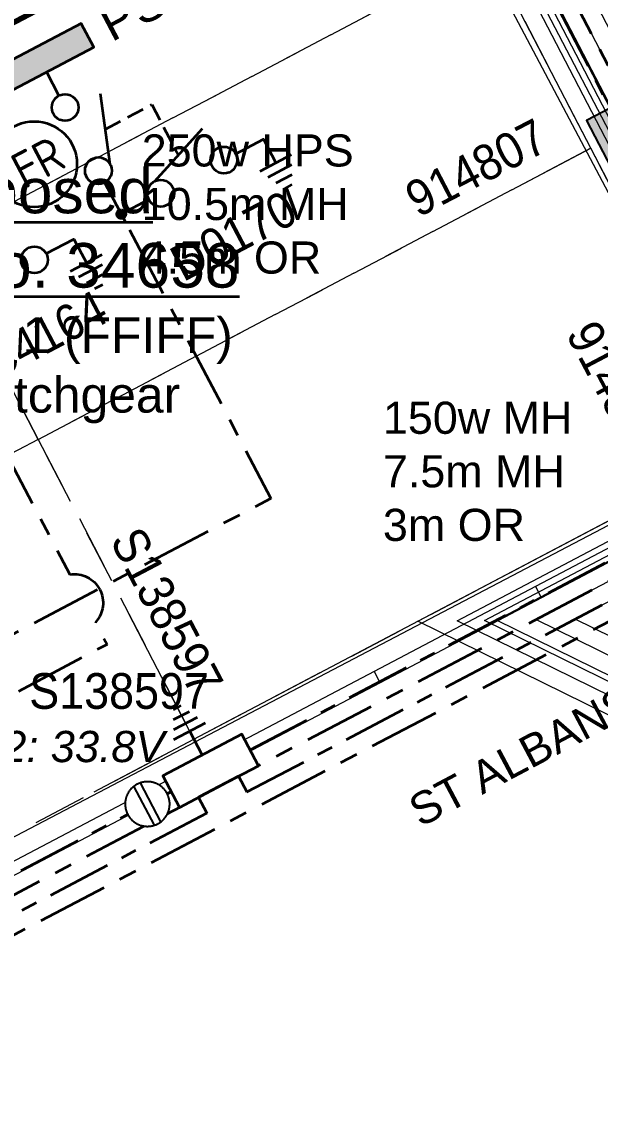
# Model space of a CAD drawing. Header units: metres. Extents: x 0 to 304202, y 0 to 6270858.
# Drawn here: x 303685.1 to 303717.6, y 6270342.2 to 6270402.8 of the extents above; entities that cross this region are included whole.
import ezdxf
from ezdxf import colors
from ezdxf.entities.mleader import LeaderData, LeaderLine
from ezdxf.enums import TextEntityAlignment as Align
from ezdxf.math import Vec2, Vec3

# ---------------------------------------------------------------- set-up
doc = ezdxf.new("R2010")
doc.units = ezdxf.units.M
for name, pattern in [('Cable Exist UG', [7, 4, -1, 1, -1]), ('CENTERX2', [4, 2.5, -0.5, 0.5, -0.5]), ('Dash', [5, 3, -2]), ('DASHED', [19.05, 12.7, -6.35])]:
    doc.linetypes.add(name, pattern=pattern)
doc.layers.get('0').update_dxf_attribs({"color": 6})
for name, color, linetype, lineweight in [('_User Miscellaneous1', 30, 'Continuous', 13), ('_User_HV_Exist', 1, 'Continuous', 35), ('_User_LV_Exist', 5, 'Continuous', 35), ('_User_SL_Exist', 4, 'Continuous', 35), ('Cadastre Developer_SP_EXT', 98, 'Continuous', 15), ('Cadastre Developer_SP_NEW', 92, 'Continuous', 15), ('Cadastre Roads_SP_EXT', 218, 'Continuous', 15)]:
    doc.layers.add(name, color=color, linetype=linetype, lineweight=lineweight)
doc.layers.add('_User Miscellaneous10', color=252, linetype='Continuous', lineweight=13, plot=False, transparency=0.65)
for name, color, linetype in [('Equip_LV_NEW', 2, 'Continuous'), ('Equip_SP_SL_EXT', 7, 'Continuous'), ('SupportsUG_SP_LV_NEW', 2, 'Continuous'), ('SupportsUG_SP_LV_SL_NEW', 2, 'Continuous')]:
    doc.layers.add(name, color=color, linetype=linetype)
doc.styles.add('ARIAL', font='arial.ttf', dxfattribs={"height": 2})
doc.styles.add('iecISOCP', font='isocp.shx')
doc.styles.get("Standard").update_dxf_attribs({"font": 'arial.ttf'})
doc.styles.add('SWG_LABEL', font='arial.ttf')
doc.styles.add('SWITCH_LABEL', font='arial.ttf', dxfattribs={"height": 2})
doc.linetypes.add('Cable 3', pattern='A,5,-0.01,[">>",Standard,S=1.5,R=0,X=0,Y=-0.735],-2.4', length=7.41)

# ---------------------------------------------------------------- blocks, each defined once
blk = doc.blocks.new('LV_UG_LINKS_CLOSED_NEW')
at = {"layer": 'Equip_LV_NEW'}
for tag, flags, p in [('ACTUAL_STATUS', 9, (3.167, -1.667)), ('CONSTRUCTED_VOLTAGE', 9, (3.167, -1.833)), ('STATE', 9, (3.167, -2.5)), ('OPERATING_VOLTAGE', 9, (3.167, -2.167)), ('ORIENTATION', 9, (3.167, -2.333)), ('NO_PHASES', 9, (3.167, -2)), ('SWITCH_TYPE', 9, (3.167, -2.667)), ('USAGE', 9, (3.167, -2.833)), ('NOTES', 9, (3.167, -3)), ('OWNED_BY', 9, (3.167, -3.167)), ('OPERATED_BY', 9, (3.167, -3.333)), ('MAINTAINED_BY', 9, (3.167, -3.5)), ('NUMBER_OF_PHASES', 9, (3.167, -3.667)), ('TYPE', 9, (3.167, -3.833)), ('Z', 1, (3.167, -4))]:
    blk.add_attdef(tag, text='', height=0.167, dxfattribs=dict(at, flags=flags)).set_placement(p, align=Align.MIDDLE_LEFT)
at = {"transparency": 33554687}
blk.add_wipeout([(4, 1.25), (3.969, 1.25), (3.939, 1.248), (3.908, 1.247), (3.877, 1.244), (3.847, 1.241), (3.817, 1.236), (3.786, 1.232), (3.756, 1.226), (3.726, 1.22), (3.696, 1.213), (3.667, 1.205), (3.637, 1.196), (3.608, 1.187), (3.579, 1.177), (3.55, 1.166), (3.522, 1.155), (3.493, 1.143), (3.466, 1.13), (3.438, 1.117), (3.411, 1.102), (3.384, 1.088), (3.357, 1.072), (3.331, 1.056), (3.306, 1.039), (3.28, 1.022), (3.255, 1.004), (3.231, 0.985), (3.207, 0.966), (3.184, 0.947), (3.161, 0.926), (3.138, 0.905), (3.116, 0.884), (3.095, 0.862), (3.074, 0.839), (3.053, 0.816), (3.034, 0.793), (3.015, 0.769), (2.996, 0.745), (2.978, 0.72), (2.961, 0.694), (2.944, 0.669), (2.928, 0.643), (2.912, 0.616), (2.898, 0.589), (2.883, 0.562), (2.87, 0.534), (2.857, 0.507), (2.845, 0.478), (2.834, 0.45), (2.823, 0.421), (2.813, 0.392), (2.804, 0.363), (2.795, 0.333), (2.787, 0.304), (2.78, 0.274), (2.774, 0.244), (2.768, 0.214), (2.764, 0.183), (2.759, 0.153), (2.756, 0.123), (2.753, 0.092), (2.752, 0.061), (2.75, 0.031), (2.75, 0), (2.75, -0.031), (2.752, -0.061), (2.753, -0.092), (2.756, -0.123), (2.759, -0.153), (2.764, -0.183), (2.768, -0.214), (2.774, -0.244), (2.78, -0.274), (2.787, -0.304), (2.795, -0.333), (2.804, -0.363), (2.813, -0.392), (2.823, -0.421), (2.834, -0.45), (2.845, -0.478), (2.857, -0.507), (2.87, -0.534), (2.883, -0.562), (2.898, -0.589), (2.912, -0.616), (2.928, -0.643), (2.944, -0.669), (2.961, -0.694), (2.978, -0.72), (2.996, -0.745), (3.015, -0.769), (3.034, -0.793), (3.053, -0.816), (3.074, -0.839), (3.095, -0.862), (3.116, -0.884), (3.138, -0.905), (3.161, -0.926), (3.184, -0.947), (3.207, -0.966), (3.231, -0.985), (3.255, -1.004), (3.28, -1.022), (3.306, -1.039), (3.331, -1.056), (3.357, -1.072), (3.384, -1.088), (3.411, -1.102), (3.438, -1.117), (3.466, -1.13), (3.493, -1.143), (3.522, -1.155), (3.55, -1.166), (3.579, -1.177), (3.608, -1.187), (3.637, -1.196), (3.667, -1.205), (3.696, -1.213), (3.726, -1.22), (3.756, -1.226), (3.786, -1.232), (3.817, -1.236), (3.847, -1.241), (3.877, -1.244), (3.908, -1.247), (3.939, -1.248), (3.969, -1.25), (4, -1.25), (4.031, -1.25), (4.061, -1.248), (4.092, -1.247), (4.123, -1.244), (4.153, -1.241), (4.183, -1.236), (4.214, -1.232), (4.244, -1.226), (4.274, -1.22), (4.304, -1.213), (4.333, -1.205), (4.363, -1.196), (4.392, -1.187), (4.421, -1.177), (4.45, -1.166), (4.478, -1.155), (4.507, -1.143), (4.534, -1.13), (4.562, -1.117), (4.589, -1.102), (4.616, -1.088), (4.643, -1.072), (4.669, -1.056), (4.694, -1.039), (4.72, -1.022), (4.745, -1.004), (4.769, -0.985), (4.793, -0.966), (4.816, -0.947), (4.839, -0.926), (4.862, -0.905), (4.884, -0.884), (4.905, -0.862), (4.926, -0.839), (4.947, -0.816), (4.966, -0.793), (4.985, -0.769), (5.004, -0.745), (5.022, -0.72), (5.039, -0.694), (5.056, -0.669), (5.072, -0.643), (5.088, -0.616), (5.102, -0.589), (5.117, -0.562), (5.13, -0.534), (5.143, -0.507), (5.155, -0.478), (5.166, -0.45), (5.177, -0.421), (5.187, -0.392), (5.196, -0.363), (5.205, -0.333), (5.213, -0.304), (5.22, -0.274), (5.226, -0.244), (5.232, -0.214), (5.236, -0.183), (5.241, -0.153), (5.244, -0.123), (5.247, -0.092), (5.248, -0.061), (5.25, -0.031), (5.25, 0), (5.25, 0.031), (5.248, 0.061), (5.247, 0.092), (5.244, 0.123), (5.241, 0.153), (5.236, 0.183), (5.232, 0.214), (5.226, 0.244), (5.22, 0.274), (5.213, 0.304), (5.205, 0.333), (5.196, 0.363), (5.187, 0.392), (5.177, 0.421), (5.166, 0.45), (5.155, 0.478), (5.143, 0.507), (5.13, 0.534), (5.117, 0.562), (5.102, 0.589), (5.088, 0.616), (5.072, 0.643), (5.056, 0.669), (5.039, 0.694), (5.022, 0.72), (5.004, 0.745), (4.985, 0.769), (4.966, 0.793), (4.947, 0.816), (4.926, 0.839), (4.905, 0.862), (4.884, 0.884), (4.862, 0.905), (4.839, 0.926), (4.816, 0.947), (4.793, 0.966), (4.769, 0.985), (4.745, 1.004), (4.72, 1.022), (4.694, 1.039), (4.669, 1.056), (4.643, 1.072), (4.616, 1.088), (4.589, 1.102), (4.562, 1.117), (4.534, 1.13), (4.507, 1.143), (4.478, 1.155), (4.45, 1.166), (4.421, 1.177), (4.392, 1.187), (4.363, 1.196), (4.333, 1.205), (4.304, 1.213), (4.274, 1.22), (4.244, 1.226), (4.214, 1.232), (4.183, 1.236), (4.153, 1.241), (4.123, 1.244), (4.092, 1.247), (4.061, 1.248), (4.031, 1.25)], dxfattribs=at).dxf.layer = 'Equip_LV_NEW'
at = {"layer": 'Equip_LV_NEW'}
for p, q in [((3.792, 1.232), (3.792, -1.232)), ((4.208, 1.232), (4.208, -1.232))]:
    blk.add_line(p, q, dxfattribs=at)
at = {"layer": 'Equip_LV_NEW', "flags": 128}
blk.add_lwpolyline([(4, 1.25), (3.969, 1.25), (3.939, 1.248), (3.908, 1.247), (3.877, 1.244), (3.847, 1.241), (3.817, 1.236), (3.786, 1.232), (3.756, 1.226), (3.726, 1.22), (3.696, 1.213), (3.667, 1.205), (3.637, 1.196), (3.608, 1.187), (3.579, 1.177), (3.55, 1.166), (3.522, 1.155), (3.493, 1.143), (3.466, 1.13), (3.438, 1.117), (3.411, 1.102), (3.384, 1.088), (3.357, 1.072), (3.331, 1.056), (3.306, 1.039), (3.28, 1.022), (3.255, 1.004), (3.231, 0.985), (3.207, 0.966), (3.184, 0.947), (3.161, 0.926), (3.138, 0.905), (3.116, 0.884), (3.095, 0.862), (3.074, 0.839), (3.053, 0.816), (3.034, 0.793), (3.015, 0.769), (2.996, 0.745), (2.978, 0.72), (2.961, 0.694), (2.944, 0.669), (2.928, 0.643), (2.912, 0.616), (2.898, 0.589), (2.883, 0.562), (2.87, 0.534), (2.857, 0.507), (2.845, 0.478), (2.834, 0.45), (2.823, 0.421), (2.813, 0.392), (2.804, 0.363), (2.795, 0.333), (2.787, 0.304), (2.78, 0.274), (2.774, 0.244), (2.768, 0.214), (2.764, 0.183), (2.759, 0.153), (2.756, 0.123), (2.753, 0.092), (2.752, 0.061), (2.75, 0.031), (2.75, 0), (2.75, -0.031), (2.752, -0.061), (2.753, -0.092), (2.756, -0.123), (2.759, -0.153), (2.764, -0.183), (2.768, -0.214), (2.774, -0.244), (2.78, -0.274), (2.787, -0.304), (2.795, -0.333), (2.804, -0.363), (2.813, -0.392), (2.823, -0.421), (2.834, -0.45), (2.845, -0.478), (2.857, -0.507), (2.87, -0.534), (2.883, -0.562), (2.898, -0.589), (2.912, -0.616), (2.928, -0.643), (2.944, -0.669), (2.961, -0.694), (2.978, -0.72), (2.996, -0.745), (3.015, -0.769), (3.034, -0.793), (3.053, -0.816), (3.074, -0.839), (3.095, -0.862), (3.116, -0.884), (3.138, -0.905), (3.161, -0.926), (3.184, -0.947), (3.207, -0.966), (3.231, -0.985), (3.255, -1.004), (3.28, -1.022), (3.306, -1.039), (3.331, -1.056), (3.357, -1.072), (3.384, -1.088), (3.411, -1.102), (3.438, -1.117), (3.466, -1.13), (3.493, -1.143), (3.522, -1.155), (3.55, -1.166), (3.579, -1.177), (3.608, -1.187), (3.637, -1.196), (3.667, -1.205), (3.696, -1.213), (3.726, -1.22), (3.756, -1.226), (3.786, -1.232), (3.817, -1.236), (3.847, -1.241), (3.877, -1.244), (3.908, -1.247), (3.939, -1.248), (3.969, -1.25), (4, -1.25), (4.031, -1.25), (4.061, -1.248), (4.092, -1.247), (4.123, -1.244), (4.153, -1.241), (4.183, -1.236), (4.214, -1.232), (4.244, -1.226), (4.274, -1.22), (4.304, -1.213), (4.333, -1.205), (4.363, -1.196), (4.392, -1.187), (4.421, -1.177), (4.45, -1.166), (4.478, -1.155), (4.507, -1.143), (4.534, -1.13), (4.562, -1.117), (4.589, -1.102), (4.616, -1.088), (4.643, -1.072), (4.669, -1.056), (4.694, -1.039), (4.72, -1.022), (4.745, -1.004), (4.769, -0.985), (4.793, -0.966), (4.816, -0.947), (4.839, -0.926), (4.862, -0.905), (4.884, -0.884), (4.905, -0.862), (4.926, -0.839), (4.947, -0.816), (4.966, -0.793), (4.985, -0.769), (5.004, -0.745), (5.022, -0.72), (5.039, -0.694), (5.056, -0.669), (5.072, -0.643), (5.088, -0.616), (5.102, -0.589), (5.117, -0.562), (5.13, -0.534), (5.143, -0.507), (5.155, -0.478), (5.166, -0.45), (5.177, -0.421), (5.187, -0.392), (5.196, -0.363), (5.205, -0.333), (5.213, -0.304), (5.22, -0.274), (5.226, -0.244), (5.232, -0.214), (5.236, -0.183), (5.241, -0.153), (5.244, -0.123), (5.247, -0.092), (5.248, -0.061), (5.25, -0.031), (5.25, 0), (5.25, 0.031), (5.248, 0.061), (5.247, 0.092), (5.244, 0.123), (5.241, 0.153), (5.236, 0.183), (5.232, 0.214), (5.226, 0.244), (5.22, 0.274), (5.213, 0.304), (5.205, 0.333), (5.196, 0.363), (5.187, 0.392), (5.177, 0.421), (5.166, 0.45), (5.155, 0.478), (5.143, 0.507), (5.13, 0.534), (5.117, 0.562), (5.102, 0.589), (5.088, 0.616), (5.072, 0.643), (5.056, 0.669), (5.039, 0.694), (5.022, 0.72), (5.004, 0.745), (4.985, 0.769), (4.966, 0.793), (4.947, 0.816), (4.926, 0.839), (4.905, 0.862), (4.884, 0.884), (4.862, 0.905), (4.839, 0.926), (4.816, 0.947), (4.793, 0.966), (4.769, 0.985), (4.745, 1.004), (4.72, 1.022), (4.694, 1.039), (4.669, 1.056), (4.643, 1.072), (4.616, 1.088), (4.589, 1.102), (4.562, 1.117), (4.534, 1.13), (4.507, 1.143), (4.478, 1.155), (4.45, 1.166), (4.421, 1.177), (4.392, 1.187), (4.363, 1.196), (4.333, 1.205), (4.304, 1.213), (4.274, 1.22), (4.244, 1.226), (4.214, 1.232), (4.183, 1.236), (4.153, 1.241), (4.123, 1.244), (4.092, 1.247), (4.061, 1.248), (4.031, 1.25)], close=True, dxfattribs=at)
blk = doc.blocks.new('*U249')
at = {"layer": '_User_LV_Exist'}
for p, q in [((2.5, 1), (2.5, -1)), ((3, 0.75), (3, -0.75)), ((3.5, 0.5), (3.5, -0.5)), ((4, 0.25), (4, -0.25))]:
    blk.add_line(p, q, dxfattribs=at)
at = {"width": 0.9}
blk.add_attdef('ASSET_NUM', text='', height=2, dxfattribs=at).set_placement((4, 2), align=Align.MIDDLE_LEFT)
for tag, p, flags in [('SUBURB', (-2, 0), 1), ('STREETNAME', (-1.8, 0), 9), ('PARENT', (-1.6, 0), 9), ('NOTES', (-1.4, 0), 9), ('LOCATION', (-1.2, 0), 9), ('LEGEND', (-1, 0), 9), ('USAGE', (-0.8, 0), 9), ('SUPPORT_TYPE', (-0.6, 0), 9), ('STATE', (-0.4, 0), 9), ('OWNED_BY', (-0.2, 0), 9)]:
    blk.add_attdef(tag, p, '', height=0.2, rotation=270, dxfattribs=dict(flags=flags))
at = {"transparency": 33554687}
blk.add_wipeout([(1, 2.5), (1, -2.5), (-1, -2.5), (-1, 2.5)], dxfattribs=at)
blk.add_lwpolyline([(-1, 2.5), (-1, -1.25), (-1, 1.25), (-1, -2.5), (1, -2.5), (1, 2.5)], close=True)
at = {"layer": '_User_LV_Exist'}
blk.add_line((1, 0), (2.5, 0), dxfattribs=at)
at = {"layer": 'Equip_LV_NEW', "ltscale": 10, "rotation": 89.99999999999997}
blk.add_blockref('LV_UG_LINKS_CLOSED_NEW', (0, 0), dxfattribs=at)
blk = doc.blocks.new('*U269')
at = {"layer": 'Equip_SP_SL_EXT'}
h = blk.add_hatch(color=256, dxfattribs=at)
h.dxf.hatch_style = 1
h.paths.add_polyline_path([(-1.5, 1.5), (-1.5, -1.5), (1.5, -1.5), (1.5, 1.5)])
blk.add_lwpolyline([(-1.5, 1.5), (-1.5, -1.5), (1.5, -1.5), (1.5, 1.5)], close=True)
at = {"width": 0.9, "flags": 8}
blk.add_attdef('ASSET_NUM', text='', height=2, dxfattribs=at).set_placement((4, 2), align=Align.MIDDLE_LEFT)
at = {"flags": 1}
blk.add_attdef('Z', (-2.351, -1.813), '', height=0.2, rotation=270, dxfattribs=at)
at = {"flags": 9}
for tag, p in [('NOTES', (-2, -1.813)), ('SUBURB', (-1.8, -1.813)), ('STREETNAME', (-1.6, -1.813)), ('LOCATION', (-1.4, -1.813)), ('LEGEND', (-1.2, -1.813)), ('USAGE', (-1, -1.813)), ('STATE', (-0.8, -1.813)), ('OWNED_BY', (-0.6, -1.813)), ('COLUMN_TYPE', (-0.4, -1.813)), ('STREET_CODE', (-0.2, -1.813)), ('STRUCTURE_PLANT_NUMBER', (0.031, -1.813))]:
    blk.add_attdef(tag, text='', height=0.2, rotation=270, dxfattribs=at).set_placement(p, align=Align.MIDDLE_LEFT)
blk = doc.blocks.new('SWG_SIE_ES_NEW')
for p, q in [((2.5, 0.75), (6.259, 2.118)), ((8, -1.5), (10, -1.5)), ((8.25, -2), (9.75, -2)), ((8.5, -2.5), (9.5, -2.5)), ((8.75, -3), (9.25, -3))]:
    blk.add_line(p, q)
blk.add_lwpolyline([(1.75, 0), (0, 0)])
at = {"flags": 128}
blk.add_lwpolyline([(7.25, 0), (9, 0), (9, -1.5)], dxfattribs=at)
for centre in [(2.5, 0), (6.5, 0)]:
    blk.add_circle(centre, 0.75)
at = {"flags": 1}
blk.add_attdef('Z', (0.121, -0.013), '', height=0.2, dxfattribs=at)
at = {"style": 'SWITCH_LABEL', "flags": 9}
blk.add_attdef('STREET_CODE', text='', height=0.2, dxfattribs=at).set_placement((0.121, -0.213), align=Align.MIDDLE_LEFT)
at = {"flags": 9}
for tag, p in [('ORIENTATION', (0.121, -0.413)), ('PARENT', (0.121, -0.613)), ('SUBURB', (0.121, -1.013)), ('STREETNAME', (0.121, -1.213)), ('USAGE', (0.121, -0.813)), ('OWNED_BY', (0.11, -1.824)), ('LOCATION', (0.121, -1.413)), ('NOTES', (0.121, -1.613)), ('OPERATED_BY', (0.103, -2.047)), ('MAINTAINED_BY', (0.102, -2.253))]:
    blk.add_attdef(tag, text='', height=0.2, dxfattribs=at).set_placement(p, align=Align.MIDDLE_LEFT)
at = {"style": 'ARIAL', "width": 0.9, "flags": 8}
blk.add_attdef('ASSET_NUM', text='', height=2, dxfattribs=at).set_placement((5.75, -4.5), align=Align.MIDDLE_CENTER)
blk = doc.blocks.new('SWG_SIE_SU_NEW')
at = {"linetype": 'CENTERX2'}
h = blk.add_hatch(color=256, dxfattribs=at)
h.dxf.hatch_style = 1
edge = h.paths.add_edge_path()
edge.add_arc((9, 0), 0.25, 0, 360)
at = {"linetype": 'Continuous'}
blk.add_line((6.25, 0.75), (2.491, 2.118), dxfattribs=at)
at = {"linetype": 'CENTERX2'}
for p, q in [((0, 0), (1.5, 0)), ((7, 0), (10, 0))]:
    blk.add_line(p, q, dxfattribs=at)
at = {"linetype": 'DASHED', "ltscale": 0.075}
blk.add_lwpolyline([(4.371, 1.434), (4.371, 4.371), (7.566, 4.371)], dxfattribs=at)
for centre in [(2.25, 0), (6.25, 0)]:
    blk.add_circle(centre, 0.75)
at = {"linetype": 'CENTERX2'}
blk.add_circle((9, 0), 0.25, dxfattribs=at)
at = {"flags": 8}
blk.add_attdef('ASSET_NUM', text='', height=2, rotation=180, dxfattribs=at).set_placement((-3, 0.012), align=Align.MIDDLE_LEFT)
at = {"flags": 1}
blk.add_attdef('Z', (0, 0), '', height=0.2, dxfattribs=at)
at = {"style": 'SWITCH_LABEL', "flags": 9}
blk.add_attdef('STREET_CODE', text='', height=0.2, dxfattribs=at).set_placement((0, 0), align=Align.MIDDLE_LEFT)
at = {"flags": 9}
for tag, p in [('ORIENTATION', (0, -0.2)), ('USAGE', (0, -0.6)), ('PARENT', (0, -0.4)), ('SUBURB', (0, -0.8)), ('STREETNAME', (0, -1)), ('LOCATION', (0, -1.2)), ('OPERATED_BY', (-0.009, -1.841)), ('OWNED_BY', (-0.003, -1.619)), ('NOTES', (0, -1.4)), ('MAINTAINED_BY', (-0.011, -2.048))]:
    blk.add_attdef(tag, text='', height=0.2, dxfattribs=at).set_placement(p, align=Align.MIDDLE_LEFT)
blk = doc.blocks.new('FAULT_INDIC_SE')
blk.add_circle((0, 0), 2.4)
at = {"insert": (-1.152, 1.002), "char_height": 2, "width": 2.70423, "attachment_point": 1, "style": 'iecISOCP'}
blk.add_mtext('FR', dxfattribs=at)

msp = doc.modelspace()

# ---------------------------------------------------------------- hatches: boundary and pattern name
at = {"layer": '_User_HV_Exist'}
h = msp.add_hatch(color=256, dxfattribs=at)
h.dxf.hatch_style = 1
h.paths.add_polyline_path([(303652.008, 6270381.799), (303689.169, 6270401.37), (303688.47, 6270402.697), (303651.309, 6270383.126)])

# ---------------------------------------------------------------- linework, layer by layer
at = {"layer": '_User Miscellaneous1'}
for p, q in [((303708.948, 6270415.703), (303721.4, 6270391.74)), ((303708.309, 6270415.371), (303720.761, 6270391.408)), ((303722.441, 6270375.642), (303713.914, 6270371.151)), ((303723.039, 6270375.144), (303714.25, 6270370.514)), ((303713.914, 6270371.151), (303704.876, 6270366.391)), ((303713.914, 6270371.151), (303714.082, 6270370.833)), ((303714.25, 6270370.514), (303714.082, 6270370.833)), ((303714.25, 6270370.514), (303705.212, 6270365.754)), ((303704.876, 6270366.391), (303705.044, 6270366.073)), ((303705.212, 6270365.754), (303705.044, 6270366.073))]:
    msp.add_line(p, q, dxfattribs=at)
at = {"layer": '_User_HV_Exist'}
msp.add_lwpolyline([(303652.008, 6270381.799), (303689.169, 6270401.37), (303688.47, 6270402.697), (303651.309, 6270383.126)], close=True, dxfattribs=at)
at = {"layer": '_User_HV_Exist', "linetype": 'Cable Exist UG', "transparency": 33554687, "flags": 128}
msp.add_lwpolyline([(303680.557, 6270385.532), (303687.836, 6270371.82)], dxfattribs=at)
at = {"layer": 'Cadastre Developer_SP_EXT', "linetype": 'Dash'}
for points in [[(303711.303, 6270406.705), (303704.58, 6270419.644), (303673.607, 6270403.343), (303679.363, 6270392.264), (303680.325, 6270390.413), (303711.303, 6270406.705)], [(303717.023, 6270395.696), (303711.303, 6270406.705), (303680.325, 6270390.413), (303686.054, 6270379.386), (303717.023, 6270395.696)], [(303723.446, 6270383.336), (303717.023, 6270395.696), (303686.054, 6270379.386), (303694.783, 6270362.589), (303721.326, 6270376.57), (303723.446, 6270383.336)], [(303679.363, 6270392.264), (303648.386, 6270375.973), (303655.087, 6270363.076), (303686.054, 6270379.386), (303679.363, 6270392.264)], [(303686.054, 6270379.386), (303655.087, 6270363.076), (303661.508, 6270350.717), (303668.238, 6270348.61), (303694.783, 6270362.589), (303686.054, 6270379.386)]]:
    msp.add_lwpolyline(points, close=True, dxfattribs=at)
at = {"layer": 'Cadastre Developer_SP_NEW', "color": 4, "linetype": 'Continuous', "transparency": 33554559}
for p, q in [((303717.023, 6270395.696), (303711.303, 6270406.705)), ((303712.599, 6270393.366), (303717.023, 6270395.696)), ((303723.445, 6270383.336), (303717.023, 6270395.696)), ((303694.782, 6270362.59), (303721.327, 6270376.569)), ((303694.782, 6270362.59), (303692.477, 6270367.026)), ((303689.196, 6270359.648), (303694.782, 6270362.59))]:
    msp.add_line(p, q, dxfattribs=at)
at = {"layer": 'Cadastre Developer_SP_NEW', "linetype": 'Dash'}
for points in [[(303711.303, 6270406.705), (303704.58, 6270419.644), (303673.607, 6270403.343), (303679.363, 6270392.264), (303680.325, 6270390.413), (303711.303, 6270406.705)], [(303717.023, 6270395.696), (303711.303, 6270406.705), (303680.325, 6270390.413), (303686.054, 6270379.386), (303717.023, 6270395.696)]]:
    msp.add_lwpolyline(points, close=True, dxfattribs=at)
at = {"layer": 'Cadastre Roads_SP_EXT', "linetype": 'Continuous'}
for points in [[(303694.573, 6270487.445), (303673.999, 6270526.341), (303662.976, 6270518.938), (303654.448, 6270513.212), (303725.723, 6270378.607), (303734.469, 6270383.622), (303745.988, 6270390.228), (303720.11, 6270439.124), (303694.573, 6270487.445)], [(303742.518, 6270351.898), (303733.669, 6270365.971), (303725.723, 6270378.607), (303620.345, 6270323.387), (303584.372, 6270304.534), (303599.402, 6270276.844), (303742.518, 6270351.898)]]:
    msp.add_lwpolyline(points, close=True, dxfattribs=at)

# ---------------------------------------------------------------- block references
at = {"layer": '_User_HV_Exist', "linetype": 'CENTERX2'}
ref = msp.add_blockref('SWG_SIE_SU_NEW', (303686.515, 6270399.972), dxfattribs=dict(at, rotation=297.7736121533109))
ref.add_attrib('ASSET_NUM', 'D0171', dxfattribs={"layer": '0', "height": 2.5, "rotation": 117.72799, "style": 'SWG_LABEL', "text_generation_flag": 6}).set_placement((303685.407, 6270402.101), align=Align.MIDDLE_RIGHT)
at = {"layer": '_User_HV_Exist', "linetype": 'CENTERX2', "rotation": 27.77361215331093}
msp.add_blockref('FAULT_INDIC_SE', (303685.828, 6270394.805), dxfattribs=at)
at = {"layer": '_User_HV_Exist', "linetype": 'CENTERX2'}
ref = msp.add_blockref('SWG_SIE_ES_NEW', (303690.708, 6270392.009), dxfattribs=dict(at, rotation=27.77361215331093))
ref.add_attrib('ASSET_NUM', 'D0170', dxfattribs={"layer": '0', "height": 2, "rotation": 27.77361, "style": 'ARIAL', "width": 0.9}).set_placement((303696.996, 6270390.799), align=Align.MIDDLE_CENTER)
ref = msp.add_blockref('SWG_SIE_ES_NEW', (303680.091, 6270386.417), dxfattribs=dict(at, rotation=27.77361215331093))
ref.add_attrib('ASSET_NUM', 'C4164', dxfattribs={"layer": '0', "height": 2, "rotation": 27.77361, "style": 'ARIAL', "width": 0.9}).set_placement((303686.379, 6270385.208), align=Align.MIDDLE_CENTER)
at = {"layer": 'SupportsUG_SP_LV_SL_NEW'}
ref = msp.add_blockref('*U269', (303718.798, 6270396.618), dxfattribs=dict(at, rotation=207.4569450513738))
ref.add_attrib('ASSET_NUM', '914807', dxfattribs={"layer": '0', "height": 2, "rotation": 207.45695, "text_generation_flag": 6, "width": 0.9}).set_placement((303714.326, 6270396.548), align=Align.MIDDLE_RIGHT)
ref = msp.add_blockref('*U269', (303722.259, 6270374.8), dxfattribs=dict(at, rotation=117.7736126403897))
ref.add_attrib('ASSET_NUM', '914808', dxfattribs={"layer": '0', "height": 2, "rotation": 117.77361, "text_generation_flag": 6, "width": 0.9}).set_placement((303720.395, 6270378.339), align=Align.MIDDLE_RIGHT)

# ---------------------------------------------------------------- texts
at = {"layer": '_User_HV_Exist'}
msp.add_text('ST ALBANS RD', height=1.8, rotation=27.9722, dxfattribs=at).set_placement((303707.47, 6270357.627))
at = {"layer": '_User_HV_Exist', "insert": (303689.704, 6270402.499), "char_height": 2, "attachment_point": 4, "rotation": 27.77361}
msp.add_mtext('PS', dxfattribs=at)
at = {"layer": '_User_LV_Exist'}
msp.add_text('ST ALBANS RD', height=1.8, rotation=27.9722, dxfattribs=at).set_placement((303707.47, 6270357.627))
at = {"layer": '_User_LV_Exist', "linetype": 'Cable 3', "insert": (303685.01, 6270387.421), "char_height": 3, "attachment_point": 5}
msp.add_mtext('{\\H0.83333x;\\LProposed\\PPMS No. 34658\\P\\H0.8x;\\lCategory 1 (FFIFF)\\PLV Switchgear}', dxfattribs=at)

# ---------------------------------------------------------------- next in the draw order: block references
at = {"layer": 'SupportsUG_SP_LV_NEW', "ltscale": 10}
ref = msp.add_blockref('*U249', (303695.714, 6270360.82), dxfattribs=dict(at, rotation=117.7736126375737))
ref.add_attrib('ASSET_NUM', 'S138597', dxfattribs={"layer": '0', "height": 2, "rotation": 117.77361, "text_generation_flag": 6, "width": 0.9}).set_placement((303695.62, 6270365.291), align=Align.MIDDLE_RIGHT)

# ---------------------------------------------------------------- next in the draw order: linework, layer by layer
at = {"layer": '_User Miscellaneous1'}
for p, q in [((303704.876, 6270366.391), (303674.702, 6270350.5)), ((303705.212, 6270365.754), (303675.037, 6270349.862))]:
    msp.add_line(p, q, dxfattribs=at)
at = {"layer": '_User Miscellaneous10', "flags": 128}
for points in [[(303717.061, 6270447.72), (303714.028, 6270437.79), (303733.505, 6270401.248), (303736.44, 6270395.741), (303741.529, 6270386.086), (303747.597, 6270378.019), (303740.259, 6270357.466), (303716.143, 6270369.319), (303724.651, 6270373.8), (303727.756, 6270383.716), (303690.286, 6270455.827)], [(303717.896, 6270447.031), (303715.105, 6270437.894), (303734.387, 6270401.718), (303737.324, 6270396.209), (303742.376, 6270386.624), (303748.72, 6270378.19), (303740.823, 6270356.074), (303713.939, 6270369.288), (303723.82, 6270374.493), (303726.678, 6270383.621), (303689.398, 6270455.366)], [(303717.26, 6270438.103), (303736.152, 6270402.659), (303739.091, 6270397.145), (303744.071, 6270387.698), (303750.965, 6270378.532), (303741.953, 6270353.29), (303709.53, 6270369.227), (303722.158, 6270375.878), (303724.523, 6270383.431), (303687.624, 6270454.444)], [(303718.732, 6270446.342), (303716.183, 6270437.999), (303735.27, 6270402.189), (303738.207, 6270396.677), (303743.223, 6270387.161), (303749.843, 6270378.361), (303741.388, 6270354.682), (303711.735, 6270369.257), (303722.989, 6270375.185), (303725.601, 6270383.526), (303688.511, 6270454.905)], [(303718.338, 6270438.207), (303737.035, 6270403.129), (303739.975, 6270397.614), (303744.918, 6270388.235), (303752.088, 6270378.703), (303742.518, 6270351.898), (303707.326, 6270369.196), (303721.327, 6270376.57), (303723.446, 6270383.336), (303686.736, 6270453.983)]]:
    msp.add_lwpolyline(points, dxfattribs=at)
at = {"layer": '_User Miscellaneous10', "color": 4, "flags": 128}
msp.add_lwpolyline([(303716.506, 6270438.03), (303735.535, 6270402.33), (303738.473, 6270396.818), (303743.478, 6270387.322), (303750.179, 6270378.412), (303741.558, 6270354.264), (303711.073, 6270369.248), (303722.74, 6270375.393), (303725.277, 6270383.497), (303688.245, 6270454.766)], dxfattribs=at)
at = {"layer": '_User_LV_Exist', "linetype": 'Cable Exist UG', "ltscale": 0.9}
for points in [[(303697.926, 6270361.985), (303722.989, 6270375.184), (303725.601, 6270383.526), (303714.23, 6270405.409)], [(303662.63, 6270370.214), (303662.071, 6270371.275), (303651.453, 6270365.684), (303660.117, 6270349.057), (303668.378, 6270346.423), (303693.502, 6270359.655)]]:
    msp.add_lwpolyline(points, dxfattribs=at)
at = {"layer": '_User_SL_Exist', "linetype": 'Cable Exist UG', "ltscale": 0.9}
for points in [[(303697.286, 6270360.518), (303697.752, 6270359.633), (303720.536, 6270371.632)], [(303695.018, 6270359.353), (303695.497, 6270358.445), (303670.102, 6270345.071)]]:
    msp.add_lwpolyline(points, dxfattribs=at)

# ---------------------------------------------------------------- next in the draw order: texts
at = {"layer": '_User_LV_Exist', "insert": (303686.234, 6270363.054), "char_height": 1.75, "attachment_point": 1}
msp.add_mtext('\\pi-6.8221;{\\fArial|b0|i1|c0|p34;VdE2: 33.8V}', dxfattribs=at)

# ---------------------------------------------------------------- next in the draw order: leaders
at = {"layer": '_User Miscellaneous10'}
ml = msp.add_multileader_mtext('Standard', dxfattribs=at)
ml.set_content('250w HPS\\P10.5m MH\\P4.5m OR', color=256)
ml.set_leader_properties()
ml.build(insert=Vec2(0, 0))
ml.multileader.update_dxf_attribs({"leader_type": 2, "has_text_frame": 1, "text_left_attachment_type": 2, "text_right_attachment_type": 2, "dogleg_length": 0.01, "arrow_head_size": 2.5})
ctx = ml.context
ctx.base_point, ctx.char_height, ctx.arrow_head_size, ctx.landing_gap_size, ctx.plane_origin = Vec3(303690.856, 6270390.417), 1.8, 2.5, 1, Vec3(303680.856, 6270385.477)
ctx.left_attachment, ctx.right_attachment = 2, 2
notes = []
notes.append((ctx, [(0, (0, 0, 0), (0, 0), (1, 0), 1, [])]))
ctx.mtext.insert, ctx.mtext.width, ctx.mtext.flow_direction = Vec3(303691.856, 6270396.477), 12.62441, 5
ml = msp.add_multileader_mtext('Standard', dxfattribs=at)
ml.set_content('150w MH\\P7.5m MH\\P3m OR', color=256)
ml.set_leader_properties()
ml.build(insert=Vec2(0, 0))
ml.multileader.update_dxf_attribs({"leader_type": 2, "has_text_frame": 1, "text_left_attachment_type": 2, "text_right_attachment_type": 2, "dogleg_length": 0.01, "arrow_head_size": 2.5})
ctx = ml.context
ctx.base_point, ctx.char_height, ctx.arrow_head_size, ctx.landing_gap_size, ctx.plane_origin = Vec3(303704.371, 6270377.126), 1.8, 2.5, 1, Vec3(303694.371, 6270370.499)
ctx.left_attachment, ctx.right_attachment = 2, 2
notes.append((ctx, [(0, (0, 0, 0), (0, 0), (1, 0), 1, [])]))
ctx.mtext.insert, ctx.mtext.width, ctx.mtext.flow_direction = Vec3(303705.371, 6270381.499), 11.72163, 5
for ctx, leaders in notes:
    for number, flags, end, landing, length, lines in leaders:
        leader = LeaderData()
        leader.index, (leader.has_last_leader_line, leader.has_dogleg_vector, leader.attachment_direction) = number, flags
        leader.last_leader_point, leader.dogleg_vector, leader.dogleg_length = Vec3(end), Vec3(landing), length
        for number, points, colour, breaks in lines:
            line = LeaderLine()
            line.index, line.vertices, line.color, line.breaks = number, Vec3.list(points), colors.encode_raw_color(colour), breaks
            leader.lines.append(line)
        ctx.leaders.append(leader)

# ---------------------------------------------------------------- next in the draw order: block references
at = {"layer": '_User_LV_Exist', "ltscale": 10}
ref = msp.add_blockref('*U249', (303695.714, 6270360.82), dxfattribs=dict(at, rotation=117.7736126375737))
ref.add_attrib('ASSET_NUM', 'S138597', dxfattribs={"layer": '0', "height": 2, "rotation": 180, "text_generation_flag": 6, "width": 0.9}).set_placement((303695.62, 6270365.291), align=Align.MIDDLE_RIGHT)

# ---------------------------------------------------------------- next in the draw order: linework, layer by layer
at = {"layer": '_User_HV_Exist', "linetype": 'Cable Exist UG', "transparency": 33554687, "flags": 128}
msp.add_lwpolyline([(303687.836, 6270371.82, -0.710981), (303689.262, 6270369.135), (303689.916, 6270367.902), (303658.024, 6270350.971), (303659.422, 6270348.227), (303668.532, 6270345.374), (303723.82, 6270374.492), (303726.678, 6270383.621), (303675.52, 6270482.076)], format="xyb", dxfattribs=at)
at = {"layer": '_User_HV_Exist', "linetype": 'Cable Exist UG', "flags": 128}
msp.add_lwpolyline([(303691.174, 6270391.124), (303699.096, 6270376.082), (303654.812, 6270352.76), (303658.031, 6270346.566), (303668.728, 6270343.217), (303725.482, 6270373.107), (303735.558, 6270353.894), (303736.487, 6270352.123), (303743.758, 6270355.936), (303745.628, 6270352.451), (303745.628, 6270352.451)], dxfattribs=at)
at = {"layer": 'Cadastre Developer_SP_NEW', "linetype": 'Dash'}
msp.add_lwpolyline([(303679.363, 6270392.264), (303648.386, 6270375.973), (303655.087, 6270363.076), (303686.054, 6270379.386), (303679.363, 6270392.264)], close=True, dxfattribs=at)

# ---------------------------------------------------------------- next in the draw order: block references
at = {"layer": '_User_LV_Exist', "ltscale": 10}
ref = msp.add_blockref('*U249', (303695.714, 6270360.82), dxfattribs=dict(at, rotation=117.7736126375737))
ref.add_attrib('ASSET_NUM', 'S138597', dxfattribs={"layer": '0', "height": 2, "rotation": 180, "text_generation_flag": 6, "width": 0.9}).set_placement((303695.62, 6270365.291), align=Align.MIDDLE_RIGHT)

# ---------------------------------------------------------------- next in the draw order: leaders
at = {"layer": 'Cadastre Developer_SP_NEW'}
ml = msp.add_multileader_mtext('Standard', dxfattribs=at)
ml.set_content('{\\C7;CONSTRUCTED UNDER URS18369}', color=256)
ml.set_leader_properties()
ml.build(insert=Vec2(0, 0))
ml.multileader.update_dxf_attribs({"leader_type": 2, "has_text_frame": 1, "text_left_attachment_type": 2, "text_right_attachment_type": 2, "dogleg_length": 0.01})
ctx = ml.context
ctx.base_point, ctx.char_height, ctx.plane_origin, ctx.plane_x_axis, ctx.plane_y_axis = Vec3(303910.719, 6270584.601), 1.8, Vec3(305059.721, 6271101.545), Vec3(0.887819, 0.460194), Vec3(-0.460194, 0.887819)
ctx.left_attachment, ctx.right_attachment, ctx.text_align_type = 2, 2, 1
notes = []
notes.append((ctx, [(0, (0, 0, 0), (0, 0), (1, 0), 1, [])]))
ctx.mtext.insert, ctx.mtext.text_direction, ctx.mtext.rotation, ctx.mtext.width, ctx.mtext.alignment, ctx.mtext.flow_direction = Vec3(303920.971, 6270592.672), Vec3(0.887819, 0.460194), 0.478213, 23.5182, 2, 5
ctx.mtext.has_bg_fill, ctx.mtext.bg_color, ctx.mtext.bg_scale_factor, ctx.mtext.bg_transparency, ctx.mtext.use_window_bg_color = 1, -1073741824, 2, 0, 1
for ctx, leaders in notes:
    for number, flags, end, landing, length, lines in leaders:
        leader = LeaderData()
        leader.index, (leader.has_last_leader_line, leader.has_dogleg_vector, leader.attachment_direction) = number, flags
        leader.last_leader_point, leader.dogleg_vector, leader.dogleg_length = Vec3(end), Vec3(landing), length
        for number, points, colour, breaks in lines:
            line = LeaderLine()
            line.index, line.vertices, line.color, line.breaks = number, Vec3.list(points), colors.encode_raw_color(colour), breaks
            leader.lines.append(line)
        ctx.leaders.append(leader)

# ---------------------------------------------------------------- next in the draw order: leaders
ml = msp.add_multileader_mtext('Standard', dxfattribs=at)
ml.set_content('{\\C7;CONSTRUCTED UNDER URS18369}', color=256)
ml.set_leader_properties()
ml.build(insert=Vec2(0, 0))
ml.multileader.update_dxf_attribs({"leader_type": 2, "has_text_frame": 1, "text_left_attachment_type": 2, "text_right_attachment_type": 2, "dogleg_length": 0.01})
ctx = ml.context
ctx.base_point, ctx.char_height, ctx.plane_origin, ctx.plane_x_axis, ctx.plane_y_axis = Vec3(303792.046, 6270524.313), 1.8, Vec3(304941.048, 6271041.257), Vec3(0.887819, 0.460194), Vec3(-0.460194, 0.887819)
ctx.left_attachment, ctx.right_attachment, ctx.text_align_type = 2, 2, 1
notes = []
notes.append((ctx, [(0, (0, 0, 0), (0, 0), (1, 0), 1, [])]))
ctx.mtext.insert, ctx.mtext.text_direction, ctx.mtext.rotation, ctx.mtext.width, ctx.mtext.alignment, ctx.mtext.flow_direction = Vec3(303802.299, 6270532.384), Vec3(0.887819, 0.460194), 0.478213, 23.5182, 2, 5
ctx.mtext.has_bg_fill, ctx.mtext.bg_color, ctx.mtext.bg_scale_factor, ctx.mtext.bg_transparency, ctx.mtext.use_window_bg_color = 1, -1073741824, 2, 0, 1
for ctx, leaders in notes:
    for number, flags, end, landing, length, lines in leaders:
        leader = LeaderData()
        leader.index, (leader.has_last_leader_line, leader.has_dogleg_vector, leader.attachment_direction) = number, flags
        leader.last_leader_point, leader.dogleg_vector, leader.dogleg_length = Vec3(end), Vec3(landing), length
        for number, points, colour, breaks in lines:
            line = LeaderLine()
            line.index, line.vertices, line.color, line.breaks = number, Vec3.list(points), colors.encode_raw_color(colour), breaks
            leader.lines.append(line)
        ctx.leaders.append(leader)

doc.saveas('drawing.dxf')
